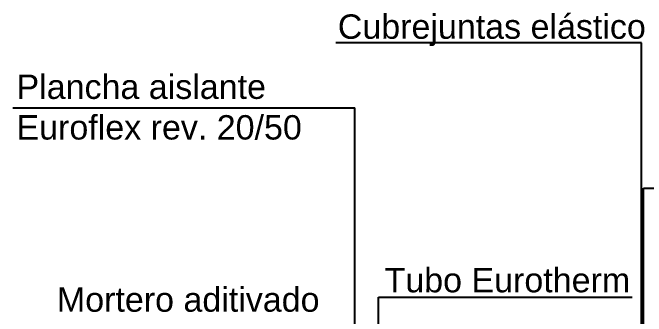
# Model space of a CAD drawing. Header units: millimetres. Extents: x 441156 to 441876, y 4514765 to 4515211.
# Drawn here: x 441492.727 to 441495.397, y 4514926.995 to 4514928.273 of the extents above; entities that cross this region are included whole.
import ezdxf

# ---------------------------------------------------------------- set-up
doc = ezdxf.new("R2010")
doc.units = ezdxf.units.MM
doc.layers.add('01_textos', color=7, linetype='Continuous')
doc.layers.add('Cassette', color=7, linetype='Continuous')
doc.styles.add('NIEVES2', font='sanss___.ttf')

msp = doc.modelspace()

# ---------------------------------------------------------------- linework, layer by layer
at = {"layer": 'Cassette', "color": 5}
for p, q in [((441495.37596407, 4514928.1455793), (441494.08863345, 4514928.1455793)), ((441495.37596407, 4514926.59349468), (441495.37596407, 4514928.1455793)), ((441492.7266115, 4514927.87278593), (441494.16809803, 4514927.87278593)), ((441494.16809803, 4514925.98852186), (441494.16809803, 4514927.87278593)), ((441495.38521289, 4514927.53452546), (441496.61728222, 4514927.53452546)), ((441495.38521289, 4514926.44270906), (441495.38521289, 4514927.53452546)), ((441494.26804994, 4514927.07528275), (441495.33769399, 4514927.07528275)), ((441494.26804994, 4514926.20733769), (441494.26804994, 4514927.07528275))]:
    msp.add_line(p, q, dxfattribs=at)

# ---------------------------------------------------------------- texts
at = {"layer": '01_textos', "style": 'NIEVES2'}
for s, p in [('Cubrejuntas elástico', (441494.09672946, 4514928.16329907)), ('Tubo Eurotherm', (441494.29368575, 4514927.09645603)), ('Mortero aditivado', (441492.91292152, 4514927.01471149))]:
    msp.add_text(s, height=0.1025611647, dxfattribs=at).set_placement(p)
at = {"layer": '01_textos', "insert": (441492.742696, 4514928.01282519), "char_height": 0.1025611647, "width": 1.4427775584, "attachment_point": 1, "style": 'NIEVES2'}
msp.add_mtext('Plancha aislante Euroflex rev. 20/50', dxfattribs=at)

doc.saveas('drawing.dxf')
